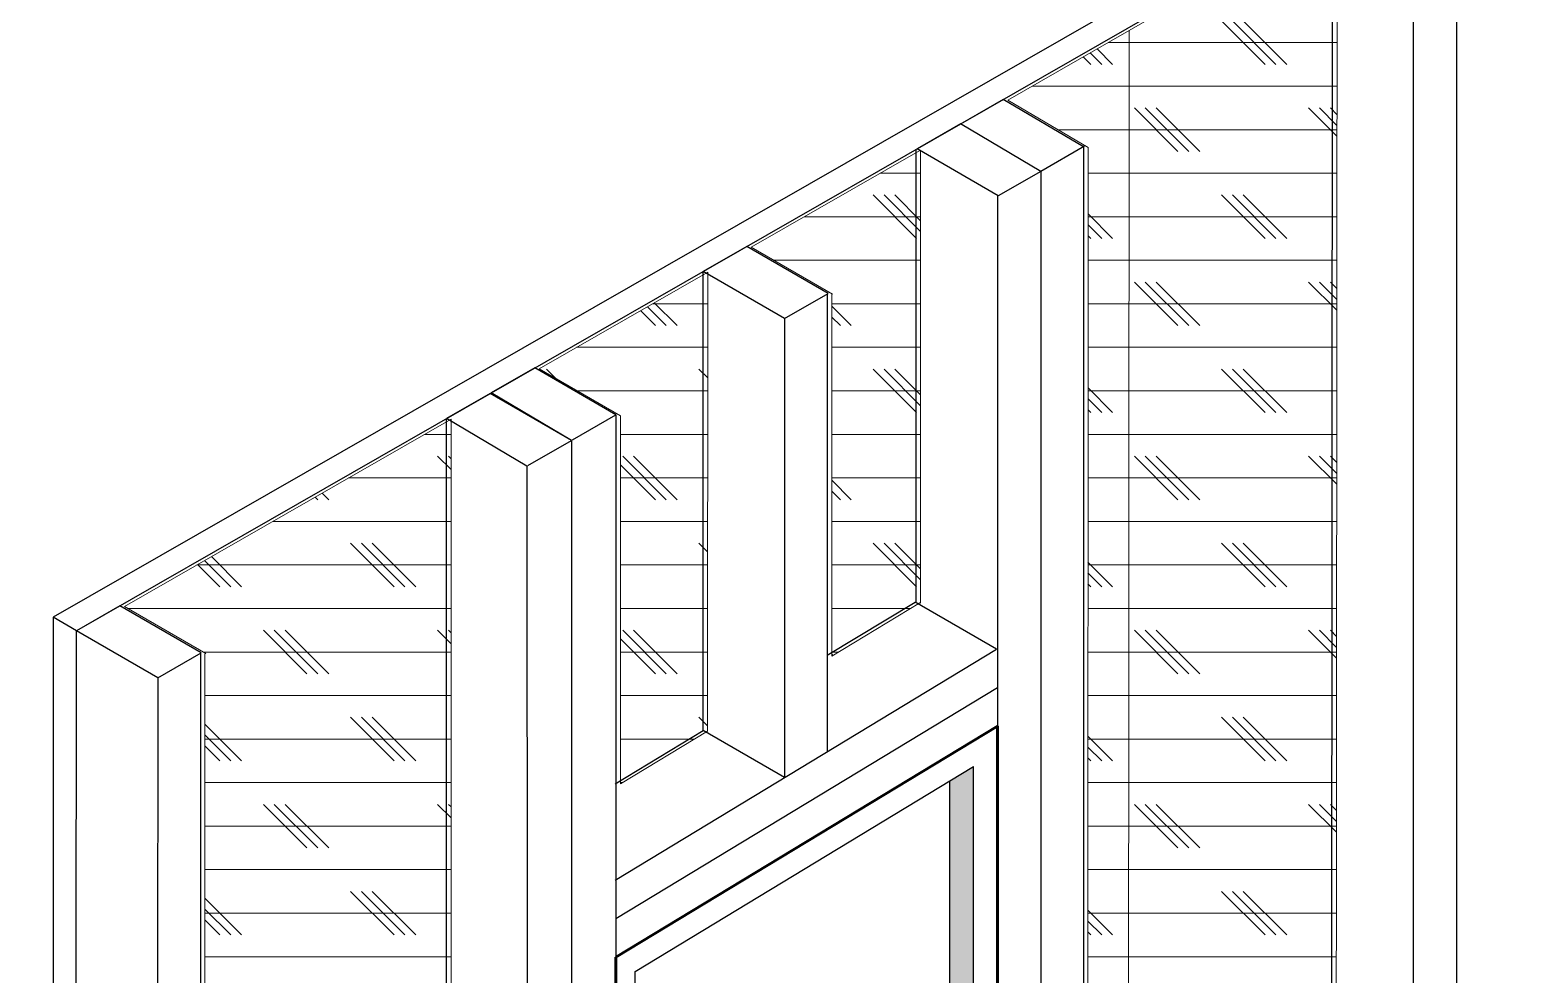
# Model space of a CAD drawing. Header units: inches. Extents: x -24 to 76, y -57 to 19.
# Drawn here: x 43.544 to 47.86, y 11.473 to 14.186 of the extents above; entities that cross this region are included whole.
import ezdxf

# ---------------------------------------------------------------- set-up
doc = ezdxf.new("R2010")
doc.units = ezdxf.units.IN
doc.header["$MEASUREMENT"] = 0
for name, color, linetype, lineweight in [('.ATI-HATCH', 7, 'Continuous', 0), ('G-ANNO-TTLB', 7, 'Continuous', 0), ('TYVEK', 7, 'Continuous', 0)]:
    doc.layers.add(name, color=color, linetype=linetype, lineweight=lineweight)

# ---------------------------------------------------------------- blocks, each defined once
blk = doc.blocks.new('Block_501')
at = {"layer": '.ATI-HATCH'}
for points, knots in [([(46.6969, 11.0733), (46.6969, 11.0733), (47.293, 10.9454), (47.293, 10.9454), (47.293, 10.9454), (47.2954, 14.5273), (47.2954, 14.5273), (47.2954, 14.5273), (46.699, 14.1852), (46.699, 14.1852), (46.699, 14.1852), (46.6969, 11.0733), (46.6969, 11.0733)], [0, 0, 0, 0, 1, 1, 1, 2, 2, 2, 3, 3, 3, 4, 4, 4, 4]), ([(45.8455, 13.429), (45.8455, 13.429), (45.8448, 12.3886), (45.8448, 12.3886), (45.8448, 12.3886), (46.0974, 12.5417), (46.0974, 12.5417), (46.0974, 12.5417), (46.0999, 12.5402), (46.0999, 12.5402), (46.0999, 12.5402), (46.0999, 13.8417), (46.0999, 13.8417), (46.0999, 13.8417), (45.614, 13.563), (45.614, 13.563), (45.614, 13.563), (45.8473, 13.428), (45.8473, 13.428), (45.8473, 13.428), (45.8455, 13.429), (45.8455, 13.429)], [0, 0, 0, 0, 1, 1, 1, 2, 2, 2, 3, 3, 3, 4, 4, 4, 5, 5, 5, 6, 6, 6, 7, 7, 7, 7]), ([(45.4884, 12.1727), (45.4884, 12.1727), (45.489, 13.4913), (45.489, 13.4913), (45.489, 13.4913), (45.0052, 13.2138), (45.0052, 13.2138), (45.0052, 13.2138), (45.2384, 13.0788), (45.2384, 13.0788), (45.2384, 13.0788), (45.2384, 12.0212), (45.2384, 12.0212), (45.2384, 12.0212), (45.4884, 12.1727), (45.4884, 12.1727)], [0, 0, 0, 0, 1, 1, 1, 2, 2, 2, 3, 3, 3, 4, 4, 4, 5, 5, 5, 5]), ([(44.7522, 13.0687), (44.7522, 13.0687), (43.8148, 12.5311), (43.8148, 12.5311), (43.8148, 12.5311), (44.0481, 12.3961), (44.0481, 12.3961), (44.0481, 12.3961), (44.0455, 12.3946), (44.0455, 12.3946), (44.0455, 12.3946), (44.0455, 6.8787), (44.0455, 6.8787), (44.0455, 6.8787), (44.642, 7.2208), (44.642, 7.2208), (44.642, 7.2208), (44.7522, 7.284), (44.7522, 7.284), (44.7522, 7.284), (44.7522, 13.0687), (44.7522, 13.0687)], [0, 0, 0, 0, 1, 1, 1, 2, 2, 2, 3, 3, 3, 4, 4, 4, 5, 5, 5, 6, 6, 6, 7, 7, 7, 7])]:
    blk.add_open_spline(points, degree=3, knots=knots, dxfattribs=at)
at = {"layer": '.ATI-HATCH', "color": 243, "lineweight": 0, "true_color": 0xcc667f}
for points in [[(47.0886, 14.0877), (47.0886, 14.0877), (46.9636, 14.2127), (46.9636, 14.2127)], [(47.1199, 14.0877), (47.1199, 14.0877), (46.9949, 14.2127), (46.9949, 14.2127)], [(47.1511, 14.0877), (47.1511, 14.0877), (47.0261, 14.2127), (47.0261, 14.2127)], [(46.699, 14.1502), (46.699, 14.1502), (47.2952, 14.1502), (47.2952, 14.1502)], [(46.6989, 14.0252), (46.6989, 14.0252), (47.2951, 14.0252), (47.2951, 14.0252)], [(46.8386, 13.8377), (46.8386, 13.8377), (46.7136, 13.9627), (46.7136, 13.9627)], [(46.8699, 13.8377), (46.8699, 13.8377), (46.7449, 13.9627), (46.7449, 13.9627)], [(46.9011, 13.8377), (46.9011, 13.8377), (46.7761, 13.9627), (46.7761, 13.9627)], [(47.295, 13.8813), (47.295, 13.8813), (47.2136, 13.9627), (47.2136, 13.9627)], [(47.295, 13.9126), (47.295, 13.9126), (47.2449, 13.9627), (47.2449, 13.9627)], [(47.295, 13.9438), (47.295, 13.9438), (47.2761, 13.9627), (47.2761, 13.9627)], [(46.6988, 13.9002), (46.6988, 13.9002), (47.295, 13.9002), (47.295, 13.9002)], [(45.984, 13.7752), (45.984, 13.7752), (46.0999, 13.7752), (46.0999, 13.7752)], [(46.6987, 13.7752), (46.6987, 13.7752), (47.2949, 13.7752), (47.2949, 13.7752)], [(46.0886, 13.5877), (46.0886, 13.5877), (45.9636, 13.7127), (45.9636, 13.7127)], [(46.0999, 13.6076), (46.0999, 13.6076), (45.9949, 13.7127), (45.9949, 13.7127)], [(46.0999, 13.6389), (46.0999, 13.6389), (46.0261, 13.7127), (46.0261, 13.7127)], [(47.0886, 13.5877), (47.0886, 13.5877), (46.9636, 13.7127), (46.9636, 13.7127)], [(47.1199, 13.5877), (47.1199, 13.5877), (46.9949, 13.7127), (46.9949, 13.7127)], [(47.1511, 13.5877), (47.1511, 13.5877), (47.0261, 13.7127), (47.0261, 13.7127)], [(45.7661, 13.6502), (45.7661, 13.6502), (46.0999, 13.6502), (46.0999, 13.6502)], [(46.6986, 13.6502), (46.6986, 13.6502), (47.2948, 13.6502), (47.2948, 13.6502)], [(45.6793, 13.5252), (45.6793, 13.5252), (46.0999, 13.5252), (46.0999, 13.5252)], [(46.6985, 13.5252), (46.6985, 13.5252), (47.2948, 13.5252), (47.2948, 13.5252)], [(46.8386, 13.3377), (46.8386, 13.3377), (46.7136, 13.4627), (46.7136, 13.4627)], [(46.8699, 13.3377), (46.8699, 13.3377), (46.7449, 13.4627), (46.7449, 13.4627)], [(46.9011, 13.3377), (46.9011, 13.3377), (46.7761, 13.4627), (46.7761, 13.4627)], [(47.2947, 13.3817), (47.2947, 13.3817), (47.2136, 13.4627), (47.2136, 13.4627)], [(47.2947, 13.4129), (47.2947, 13.4129), (47.2449, 13.4627), (47.2449, 13.4627)], [(47.2947, 13.4441), (47.2947, 13.4441), (47.2761, 13.4627), (47.2761, 13.4627)], [(45.3386, 13.3377), (45.3386, 13.3377), (45.2958, 13.3805), (45.2958, 13.3805)], [(45.3699, 13.3377), (45.3699, 13.3377), (45.3157, 13.3919), (45.3157, 13.3919)], [(45.3302, 13.4002), (45.3302, 13.4002), (45.489, 13.4002), (45.489, 13.4002)], [(45.4011, 13.3377), (45.4011, 13.3377), (45.3355, 13.4033), (45.3355, 13.4033)], [(45.8455, 13.4002), (45.8455, 13.4002), (46.0999, 13.4002), (46.0999, 13.4002)], [(45.9011, 13.3377), (45.9011, 13.3377), (45.8455, 13.3933), (45.8455, 13.3933)], [(46.6984, 13.4002), (46.6984, 13.4002), (47.2947, 13.4002), (47.2947, 13.4002)], [(45.8699, 13.3377), (45.8699, 13.3377), (45.8455, 13.3621), (45.8455, 13.3621)], [(45.1122, 13.2752), (45.1122, 13.2752), (45.4889, 13.2752), (45.4889, 13.2752)], [(45.8454, 13.2752), (45.8454, 13.2752), (46.0999, 13.2752), (46.0999, 13.2752)], [(46.6984, 13.2752), (46.6984, 13.2752), (47.2946, 13.2752), (47.2946, 13.2752)], [(45.0522, 13.1866), (45.0522, 13.1866), (45.0261, 13.2127), (45.0261, 13.2127)], [(45.4889, 13.1874), (45.4889, 13.1874), (45.4636, 13.2127), (45.4636, 13.2127)], [(46.0886, 13.0877), (46.0886, 13.0877), (45.9636, 13.2127), (45.9636, 13.2127)], [(46.0999, 13.1076), (46.0999, 13.1076), (45.9949, 13.2127), (45.9949, 13.2127)], [(46.0999, 13.1389), (46.0999, 13.1389), (46.0261, 13.2127), (46.0261, 13.2127)], [(47.0886, 13.0877), (47.0886, 13.0877), (46.9636, 13.2127), (46.9636, 13.2127)], [(47.1199, 13.0877), (47.1199, 13.0877), (46.9949, 13.2127), (46.9949, 13.2127)], [(47.1511, 13.0877), (47.1511, 13.0877), (47.0261, 13.2127), (47.0261, 13.2127)], [(45.1151, 13.1502), (45.1151, 13.1502), (45.4889, 13.1502), (45.4889, 13.1502)], [(45.8453, 13.1502), (45.8453, 13.1502), (46.0999, 13.1502), (46.0999, 13.1502)], [(46.6983, 13.1502), (46.6983, 13.1502), (47.2945, 13.1502), (47.2945, 13.1502)], [(44.6763, 13.0252), (44.6763, 13.0252), (44.7522, 13.0252), (44.7522, 13.0252)], [(45.2384, 13.0252), (45.2384, 13.0252), (45.4888, 13.0252), (45.4888, 13.0252)], [(45.8452, 13.0252), (45.8452, 13.0252), (46.0999, 13.0252), (46.0999, 13.0252)], [(46.6982, 13.0252), (46.6982, 13.0252), (47.2944, 13.0252), (47.2944, 13.0252)], [(44.7522, 12.9241), (44.7522, 12.9241), (44.7136, 12.9627), (44.7136, 12.9627)], [(44.7522, 12.9553), (44.7522, 12.9553), (44.7449, 12.9627), (44.7449, 12.9627)], [(45.3699, 12.8377), (45.3699, 12.8377), (45.2449, 12.9627), (45.2449, 12.9627)], [(45.4011, 12.8377), (45.4011, 12.8377), (45.2761, 12.9627), (45.2761, 12.9627)], [(46.8386, 12.8377), (46.8386, 12.8377), (46.7136, 12.9627), (46.7136, 12.9627)], [(46.8699, 12.8377), (46.8699, 12.8377), (46.7449, 12.9627), (46.7449, 12.9627)], [(46.9011, 12.8377), (46.9011, 12.8377), (46.7761, 12.9627), (46.7761, 12.9627)], [(47.2943, 12.882), (47.2943, 12.882), (47.2136, 12.9627), (47.2136, 12.9627)], [(47.2943, 12.9132), (47.2943, 12.9132), (47.2449, 12.9627), (47.2449, 12.9627)], [(47.2944, 12.9445), (47.2944, 12.9445), (47.2761, 12.9627), (47.2761, 12.9627)], [(45.3386, 12.8377), (45.3386, 12.8377), (45.2384, 12.9379), (45.2384, 12.9379)], [(44.4583, 12.9002), (44.4583, 12.9002), (44.7522, 12.9002), (44.7522, 12.9002)], [(45.2384, 12.9002), (45.2384, 12.9002), (45.4888, 12.9002), (45.4888, 12.9002)], [(45.8451, 12.9002), (45.8451, 12.9002), (46.0999, 12.9002), (46.0999, 12.9002)], [(45.9011, 12.8377), (45.9011, 12.8377), (45.8451, 12.8937), (45.8451, 12.8937)], [(46.6981, 12.9002), (46.6981, 12.9002), (47.2943, 12.9002), (47.2943, 12.9002)], [(44.3699, 12.8377), (44.3699, 12.8377), (44.3624, 12.8452), (44.3624, 12.8452)], [(44.4011, 12.8377), (44.4011, 12.8377), (44.3823, 12.8566), (44.3823, 12.8566)], [(45.8699, 12.8377), (45.8699, 12.8377), (45.8451, 12.8625), (45.8451, 12.8625)], [(44.2404, 12.7752), (44.2404, 12.7752), (44.7522, 12.7752), (44.7522, 12.7752)], [(45.2384, 12.7752), (45.2384, 12.7752), (45.4887, 12.7752), (45.4887, 12.7752)], [(45.8451, 12.7752), (45.8451, 12.7752), (46.0999, 12.7752), (46.0999, 12.7752)], [(46.698, 12.7752), (46.698, 12.7752), (47.2943, 12.7752), (47.2943, 12.7752)], [(44.5886, 12.5877), (44.5886, 12.5877), (44.4636, 12.7127), (44.4636, 12.7127)], [(44.6199, 12.5877), (44.6199, 12.5877), (44.4949, 12.7127), (44.4949, 12.7127)], [(44.6511, 12.5877), (44.6511, 12.5877), (44.5261, 12.7127), (44.5261, 12.7127)], [(45.4887, 12.6877), (45.4887, 12.6877), (45.4636, 12.7127), (45.4636, 12.7127)], [(46.0886, 12.5877), (46.0886, 12.5877), (45.9636, 12.7127), (45.9636, 12.7127)], [(46.0999, 12.6076), (46.0999, 12.6076), (45.9949, 12.7127), (45.9949, 12.7127)], [(46.0999, 12.6389), (46.0999, 12.6389), (46.0261, 12.7127), (46.0261, 12.7127)], [(47.0886, 12.5877), (47.0886, 12.5877), (46.9636, 12.7127), (46.9636, 12.7127)], [(47.1199, 12.5877), (47.1199, 12.5877), (46.9949, 12.7127), (46.9949, 12.7127)], [(47.1511, 12.5877), (47.1511, 12.5877), (47.0261, 12.7127), (47.0261, 12.7127)], [(44.0224, 12.6502), (44.0224, 12.6502), (44.7522, 12.6502), (44.7522, 12.6502)], [(44.0886, 12.5877), (44.0886, 12.5877), (44.0248, 12.6515), (44.0248, 12.6515)], [(44.1199, 12.5877), (44.1199, 12.5877), (44.0446, 12.6629), (44.0446, 12.6629)], [(44.1511, 12.5877), (44.1511, 12.5877), (44.0645, 12.6743), (44.0645, 12.6743)], [(45.2384, 12.6502), (45.2384, 12.6502), (45.4887, 12.6502), (45.4887, 12.6502)], [(45.845, 12.6502), (45.845, 12.6502), (46.0999, 12.6502), (46.0999, 12.6502)], [(46.6979, 12.6502), (46.6979, 12.6502), (47.2942, 12.6502), (47.2942, 12.6502)], [(43.825, 12.5252), (43.825, 12.5252), (44.7522, 12.5252), (44.7522, 12.5252)], [(45.2384, 12.5252), (45.2384, 12.5252), (45.4886, 12.5252), (45.4886, 12.5252)], [(45.8449, 12.5252), (45.8449, 12.5252), (46.0701, 12.5252), (46.0701, 12.5252)], [(46.6979, 12.5252), (46.6979, 12.5252), (47.2941, 12.5252), (47.2941, 12.5252)], [(44.3386, 12.3377), (44.3386, 12.3377), (44.2136, 12.4627), (44.2136, 12.4627)], [(44.3699, 12.3377), (44.3699, 12.3377), (44.2449, 12.4627), (44.2449, 12.4627)], [(44.4011, 12.3377), (44.4011, 12.3377), (44.2761, 12.4627), (44.2761, 12.4627)], [(44.7522, 12.4241), (44.7522, 12.4241), (44.7136, 12.4627), (44.7136, 12.4627)], [(44.7522, 12.4553), (44.7522, 12.4553), (44.7449, 12.4627), (44.7449, 12.4627)], [(45.3386, 12.3377), (45.3386, 12.3377), (45.2384, 12.4379), (45.2384, 12.4379)], [(45.3699, 12.3377), (45.3699, 12.3377), (45.2449, 12.4627), (45.2449, 12.4627)], [(45.4011, 12.3377), (45.4011, 12.3377), (45.2761, 12.4627), (45.2761, 12.4627)], [(46.8386, 12.3377), (46.8386, 12.3377), (46.7136, 12.4627), (46.7136, 12.4627)], [(46.8699, 12.3377), (46.8699, 12.3377), (46.7449, 12.4627), (46.7449, 12.4627)], [(46.9011, 12.3377), (46.9011, 12.3377), (46.7761, 12.4627), (46.7761, 12.4627)], [(47.294, 12.3823), (47.294, 12.3823), (47.2136, 12.4627), (47.2136, 12.4627)], [(47.294, 12.4136), (47.294, 12.4136), (47.2449, 12.4627), (47.2449, 12.4627)], [(47.294, 12.4448), (47.294, 12.4448), (47.2761, 12.4627), (47.2761, 12.4627)], [(44.041, 12.4002), (44.041, 12.4002), (44.7522, 12.4002), (44.7522, 12.4002)], [(45.2384, 12.4002), (45.2384, 12.4002), (45.4885, 12.4002), (45.4885, 12.4002)], [(45.8448, 12.4002), (45.8448, 12.4002), (45.8638, 12.4002), (45.8638, 12.4002)], [(45.8481, 12.3907), (45.8481, 12.3907), (45.8448, 12.3941), (45.8448, 12.3941)], [(46.6978, 12.4002), (46.6978, 12.4002), (47.294, 12.4002), (47.294, 12.4002)], [(44.0455, 12.2752), (44.0455, 12.2752), (44.7522, 12.2752), (44.7522, 12.2752)], [(45.2384, 12.2752), (45.2384, 12.2752), (45.4885, 12.2752), (45.4885, 12.2752)], [(46.6977, 12.2752), (46.6977, 12.2752), (47.2939, 12.2752), (47.2939, 12.2752)], [(44.1511, 12.0877), (44.1511, 12.0877), (44.0455, 12.1933), (44.0455, 12.1933)], [(44.5886, 12.0877), (44.5886, 12.0877), (44.4636, 12.2127), (44.4636, 12.2127)], [(44.6199, 12.0877), (44.6199, 12.0877), (44.4949, 12.2127), (44.4949, 12.2127)], [(44.6511, 12.0877), (44.6511, 12.0877), (44.5261, 12.2127), (44.5261, 12.2127)], [(45.4885, 12.1879), (45.4885, 12.1879), (45.4636, 12.2127), (45.4636, 12.2127)], [(47.0886, 12.0877), (47.0886, 12.0877), (46.9636, 12.2127), (46.9636, 12.2127)], [(47.1199, 12.0877), (47.1199, 12.0877), (46.9949, 12.2127), (46.9949, 12.2127)], [(47.1511, 12.0877), (47.1511, 12.0877), (47.0261, 12.2127), (47.0261, 12.2127)], [(44.1199, 12.0877), (44.1199, 12.0877), (44.0455, 12.1621), (44.0455, 12.1621)], [(44.0455, 12.1502), (44.0455, 12.1502), (44.7522, 12.1502), (44.7522, 12.1502)], [(44.0886, 12.0877), (44.0886, 12.0877), (44.0455, 12.1308), (44.0455, 12.1308)], [(45.2384, 12.1502), (45.2384, 12.1502), (45.4513, 12.1502), (45.4513, 12.1502)], [(46.6976, 12.1502), (46.6976, 12.1502), (47.2938, 12.1502), (47.2938, 12.1502)], [(44.0455, 12.0252), (44.0455, 12.0252), (44.7522, 12.0252), (44.7522, 12.0252)], [(45.2384, 12.0252), (45.2384, 12.0252), (45.2451, 12.0252), (45.2451, 12.0252)], [(46.6975, 12.0252), (46.6975, 12.0252), (47.2937, 12.0252), (47.2937, 12.0252)], [(44.3386, 11.8377), (44.3386, 11.8377), (44.2136, 11.9627), (44.2136, 11.9627)], [(44.3699, 11.8377), (44.3699, 11.8377), (44.2449, 11.9627), (44.2449, 11.9627)], [(44.4011, 11.8377), (44.4011, 11.8377), (44.2761, 11.9627), (44.2761, 11.9627)], [(44.7522, 11.9241), (44.7522, 11.9241), (44.7136, 11.9627), (44.7136, 11.9627)], [(44.7522, 11.9553), (44.7522, 11.9553), (44.7449, 11.9627), (44.7449, 11.9627)], [(46.8386, 11.8377), (46.8386, 11.8377), (46.7136, 11.9627), (46.7136, 11.9627)], [(46.8699, 11.8377), (46.8699, 11.8377), (46.7449, 11.9627), (46.7449, 11.9627)], [(46.9011, 11.8377), (46.9011, 11.8377), (46.7761, 11.9627), (46.7761, 11.9627)], [(47.2936, 11.8827), (47.2936, 11.8827), (47.2136, 11.9627), (47.2136, 11.9627)], [(47.2937, 11.9139), (47.2937, 11.9139), (47.2449, 11.9627), (47.2449, 11.9627)], [(47.2937, 11.9451), (47.2937, 11.9451), (47.2761, 11.9627), (47.2761, 11.9627)], [(44.0455, 11.9002), (44.0455, 11.9002), (44.7522, 11.9002), (44.7522, 11.9002)], [(46.6974, 11.9002), (46.6974, 11.9002), (47.2937, 11.9002), (47.2937, 11.9002)], [(44.0455, 11.7752), (44.0455, 11.7752), (44.7522, 11.7752), (44.7522, 11.7752)], [(46.6973, 11.7752), (46.6973, 11.7752), (47.2936, 11.7752), (47.2936, 11.7752)], [(44.5886, 11.5877), (44.5886, 11.5877), (44.4636, 11.7127), (44.4636, 11.7127)], [(44.6199, 11.5877), (44.6199, 11.5877), (44.4949, 11.7127), (44.4949, 11.7127)], [(44.6511, 11.5877), (44.6511, 11.5877), (44.5261, 11.7127), (44.5261, 11.7127)], [(47.0886, 11.5877), (47.0886, 11.5877), (46.9636, 11.7127), (46.9636, 11.7127)], [(47.1199, 11.5877), (47.1199, 11.5877), (46.9949, 11.7127), (46.9949, 11.7127)], [(47.1511, 11.5877), (47.1511, 11.5877), (47.0261, 11.7127), (47.0261, 11.7127)], [(44.1511, 11.5877), (44.1511, 11.5877), (44.0455, 11.6933), (44.0455, 11.6933)], [(44.1199, 11.5877), (44.1199, 11.5877), (44.0455, 11.6621), (44.0455, 11.6621)], [(44.0455, 11.6502), (44.0455, 11.6502), (44.7522, 11.6502), (44.7522, 11.6502)], [(44.0886, 11.5877), (44.0886, 11.5877), (44.0455, 11.6308), (44.0455, 11.6308)], [(46.6973, 11.6502), (46.6973, 11.6502), (47.2935, 11.6502), (47.2935, 11.6502)], [(44.0455, 11.5252), (44.0455, 11.5252), (44.7522, 11.5252), (44.7522, 11.5252)], [(46.6972, 11.5252), (46.6972, 11.5252), (47.2934, 11.5252), (47.2934, 11.5252)]]:
    blk.add_open_spline(points, degree=3, dxfattribs=at)
blk = doc.blocks.new('Block_502')
at = {"layer": '.ATI-HATCH'}
for points, knots in [([(46.5864, 11.097), (46.5864, 11.097), (46.6969, 11.0733), (46.6969, 11.0733), (46.6969, 11.0733), (46.699, 14.1852), (46.699, 14.1852), (46.699, 14.1852), (46.35, 13.9851), (46.35, 13.9851), (46.35, 13.9851), (46.5804, 13.8488), (46.5804, 13.8488), (46.5804, 13.8488), (46.5806, 13.849), (46.5806, 13.849), (46.5806, 13.849), (46.5799, 11.0982), (46.5799, 11.0982), (46.5821, 11.0978), (46.5843, 11.0975), (46.5864, 11.097)], [0, 0, 0, 0, 1, 1, 1, 2, 2, 2, 3, 3, 3, 4, 4, 4, 5, 5, 5, 6, 6, 6, 7, 7, 7, 7]), ([(46.58, 10.9803), (46.58, 10.9803), (46.5814, 10.9815), (46.5814, 10.9815), (46.5814, 10.9815), (46.5822, 10.9823), (46.5822, 10.9823), (46.5822, 10.9823), (46.5829, 10.983), (46.5829, 10.983), (46.5829, 10.983), (46.5836, 10.9838), (46.5836, 10.9838), (46.5836, 10.9838), (46.5843, 10.9847), (46.5843, 10.9847), (46.5843, 10.9847), (46.585, 10.9855), (46.585, 10.9855), (46.585, 10.9855), (46.5856, 10.9864), (46.5856, 10.9864), (46.5856, 10.9864), (46.5862, 10.9873), (46.5862, 10.9873), (46.5862, 10.9873), (46.5868, 10.9883), (46.5868, 10.9883), (46.5868, 10.9883), (46.5873, 10.9892), (46.5873, 10.9892), (46.5873, 10.9892), (46.5878, 10.9902), (46.5878, 10.9902), (46.5878, 10.9902), (46.5883, 10.9912), (46.5883, 10.9912), (46.5883, 10.9912), (46.5887, 10.9922), (46.5887, 10.9922), (46.5887, 10.9922), (46.5891, 10.9932), (46.5891, 10.9932), (46.5891, 10.9932), (46.5894, 10.9942), (46.5894, 10.9942), (46.5894, 10.9942), (46.5897, 10.9952), (46.5897, 10.9952), (46.5897, 10.9952), (46.59, 10.9963), (46.59, 10.9963), (46.59, 10.9963), (46.5902, 10.9973), (46.5902, 10.9973), (46.5902, 10.9973), (46.5904, 10.9984), (46.5904, 10.9984), (46.5904, 10.9984), (46.5906, 10.9995), (46.5906, 10.9995), (46.5906, 10.9995), (46.5907, 11.0005), (46.5907, 11.0005), (46.5907, 11.0005), (46.5908, 11.0016), (46.5908, 11.0016), (46.5908, 11.0016), (46.5908, 11.0027), (46.5908, 11.0027), (46.5908, 11.0027), (46.5908, 11.0037), (46.5908, 11.0037), (46.5908, 11.0037), (46.5907, 11.0048), (46.5907, 11.0048), (46.5907, 11.0048), (46.5906, 11.0058), (46.5906, 11.0058), (46.5906, 11.0058), (46.5905, 11.0069), (46.5905, 11.0069), (46.5905, 11.0069), (46.5903, 11.0079), (46.5903, 11.0079), (46.5903, 11.0079), (46.5901, 11.0089), (46.5901, 11.0089), (46.5901, 11.0089), (46.5898, 11.0099), (46.5898, 11.0099), (46.5898, 11.0099), (46.5895, 11.0109), (46.5895, 11.0109), (46.5895, 11.0109), (46.5892, 11.0119), (46.5892, 11.0119), (46.5892, 11.0119), (46.5887, 11.0133), (46.5887, 11.0133), (46.5887, 11.0133), (46.5878, 11.0152), (46.5878, 11.0152), (46.5878, 11.0152), (46.5867, 11.0169), (46.5867, 11.0169), (46.5867, 11.0169), (46.5855, 11.0185), (46.5855, 11.0185), (46.5855, 11.0185), (46.5842, 11.02), (46.5842, 11.02), (46.5842, 11.02), (46.5828, 11.0214), (46.5828, 11.0214), (46.5828, 11.0214), (46.5813, 11.0226), (46.5813, 11.0226), (46.5813, 11.0226), (46.58, 11.0235), (46.58, 11.0235), (46.58, 11.0235), (46.58, 10.9803), (46.58, 10.9803)], [0, 0, 0, 0, 1, 1, 1, 2, 2, 2, 3, 3, 3, 4, 4, 4, 5, 5, 5, 6, 6, 6, 7, 7, 7, 8, 8, 8, 9, 9, 9, 10, 10, 10, 11, 11, 11, 12, 12, 12, 13, 13, 13, 14, 14, 14, 15, 15, 15, 16, 16, 16, 17, 17, 17, 18, 18, 18, 19, 19, 19, 20, 20, 20, 21, 21, 21, 22, 22, 22, 23, 23, 23, 24, 24, 24, 25, 25, 25, 26, 26, 26, 27, 27, 27, 28, 28, 28, 29, 29, 29, 30, 30, 30, 31, 31, 31, 32, 32, 32, 33, 33, 33, 34, 34, 34, 35, 35, 35, 36, 36, 36, 37, 37, 37, 38, 38, 38, 39, 39, 39, 40, 40, 40, 41, 41, 41, 41]), ([(46.6967, 10.8804), (46.6967, 10.8804), (46.58, 10.9046), (46.58, 10.9046), (46.58, 10.9046), (46.5806, 8.3326), (46.5806, 8.3326), (46.5806, 8.3326), (46.6964, 8.399), (46.6964, 8.399), (46.6964, 8.399), (46.6964, 10.3873), (46.6964, 10.3873), (46.6964, 10.3873), (46.6967, 10.8804), (46.6967, 10.8804)], [0, 0, 0, 0, 1, 1, 1, 2, 2, 2, 3, 3, 3, 4, 4, 4, 5, 5, 5, 5])]:
    blk.add_open_spline(points, degree=3, knots=knots, dxfattribs=at)
at = {"layer": '.ATI-HATCH', "color": 243, "lineweight": 0, "true_color": 0xcc667f}
for points in [[(46.6199, 14.0877), (46.6199, 14.0877), (46.5867, 14.1208), (46.5867, 14.1208)], [(46.6511, 14.0877), (46.6511, 14.0877), (46.6066, 14.1322), (46.6066, 14.1322)], [(46.6379, 14.1502), (46.6379, 14.1502), (46.699, 14.1502), (46.699, 14.1502)], [(46.5886, 14.0877), (46.5886, 14.0877), (46.5669, 14.1095), (46.5669, 14.1095)], [(46.4199, 14.0252), (46.4199, 14.0252), (46.6989, 14.0252), (46.6989, 14.0252)], [(46.4935, 13.9002), (46.4935, 13.9002), (46.6988, 13.9002), (46.6988, 13.9002)], [(46.5806, 13.7752), (46.5806, 13.7752), (46.6987, 13.7752), (46.6987, 13.7752)], [(46.6511, 13.5877), (46.6511, 13.5877), (46.5806, 13.6582), (46.5806, 13.6582)], [(46.5806, 13.6502), (46.5806, 13.6502), (46.6986, 13.6502), (46.6986, 13.6502)], [(46.6199, 13.5877), (46.6199, 13.5877), (46.5806, 13.627), (46.5806, 13.627)], [(46.5886, 13.5877), (46.5886, 13.5877), (46.5806, 13.5958), (46.5806, 13.5958)], [(46.5806, 13.5252), (46.5806, 13.5252), (46.6985, 13.5252), (46.6985, 13.5252)], [(46.5805, 13.4002), (46.5805, 13.4002), (46.6984, 13.4002), (46.6984, 13.4002)], [(46.5805, 13.2752), (46.5805, 13.2752), (46.6984, 13.2752), (46.6984, 13.2752)], [(46.6511, 13.0877), (46.6511, 13.0877), (46.5805, 13.1584), (46.5805, 13.1584)], [(46.5805, 13.1502), (46.5805, 13.1502), (46.6983, 13.1502), (46.6983, 13.1502)], [(46.6199, 13.0877), (46.6199, 13.0877), (46.5805, 13.1271), (46.5805, 13.1271)], [(46.5886, 13.0877), (46.5886, 13.0877), (46.5804, 13.0959), (46.5804, 13.0959)], [(46.5804, 13.0252), (46.5804, 13.0252), (46.6982, 13.0252), (46.6982, 13.0252)], [(46.5804, 12.9002), (46.5804, 12.9002), (46.6981, 12.9002), (46.6981, 12.9002)], [(46.5804, 12.7752), (46.5804, 12.7752), (46.698, 12.7752), (46.698, 12.7752)], [(46.6511, 12.5877), (46.6511, 12.5877), (46.5803, 12.6585), (46.5803, 12.6585)], [(46.5803, 12.6502), (46.5803, 12.6502), (46.6979, 12.6502), (46.6979, 12.6502)], [(46.6199, 12.5877), (46.6199, 12.5877), (46.5803, 12.6273), (46.5803, 12.6273)], [(46.5886, 12.5877), (46.5886, 12.5877), (46.5803, 12.596), (46.5803, 12.596)], [(46.5803, 12.5252), (46.5803, 12.5252), (46.6979, 12.5252), (46.6979, 12.5252)], [(46.5803, 12.4002), (46.5803, 12.4002), (46.6978, 12.4002), (46.6978, 12.4002)], [(46.5802, 12.2752), (46.5802, 12.2752), (46.6977, 12.2752), (46.6977, 12.2752)], [(46.6511, 12.0877), (46.6511, 12.0877), (46.5802, 12.1586), (46.5802, 12.1586)], [(46.5802, 12.1502), (46.5802, 12.1502), (46.6976, 12.1502), (46.6976, 12.1502)], [(46.6199, 12.0877), (46.6199, 12.0877), (46.5802, 12.1274), (46.5802, 12.1274)], [(46.5886, 12.0877), (46.5886, 12.0877), (46.5802, 12.0961), (46.5802, 12.0961)], [(46.5802, 12.0252), (46.5802, 12.0252), (46.6975, 12.0252), (46.6975, 12.0252)], [(46.5801, 11.9002), (46.5801, 11.9002), (46.6974, 11.9002), (46.6974, 11.9002)], [(46.5801, 11.7752), (46.5801, 11.7752), (46.6973, 11.7752), (46.6973, 11.7752)], [(46.6511, 11.5877), (46.6511, 11.5877), (46.5801, 11.6588), (46.5801, 11.6588)], [(46.5801, 11.6502), (46.5801, 11.6502), (46.6973, 11.6502), (46.6973, 11.6502)], [(46.6199, 11.5877), (46.6199, 11.5877), (46.5801, 11.6275), (46.5801, 11.6275)], [(46.5886, 11.5877), (46.5886, 11.5877), (46.5801, 11.5963), (46.5801, 11.5963)], [(46.58, 11.5252), (46.58, 11.5252), (46.6972, 11.5252), (46.6972, 11.5252)], [(46.58, 11.4002), (46.58, 11.4002), (46.6971, 11.4002), (46.6971, 11.4002)], [(46.58, 11.2752), (46.58, 11.2752), (46.697, 11.2752), (46.697, 11.2752)], [(46.6511, 11.0877), (46.6511, 11.0877), (46.5799, 11.1589), (46.5799, 11.1589)], [(46.5799, 11.1502), (46.5799, 11.1502), (46.6969, 11.1502), (46.6969, 11.1502)], [(46.6172, 11.0904), (46.6172, 11.0904), (46.5799, 11.1276), (46.5799, 11.1276)], [(46.58, 10.9002), (46.58, 10.9002), (46.6012, 10.9002), (46.6012, 10.9002)], [(46.58, 10.7752), (46.58, 10.7752), (46.6967, 10.7752), (46.6967, 10.7752)], [(46.6511, 10.5877), (46.6511, 10.5877), (46.58, 10.6588), (46.58, 10.6588)], [(46.58, 10.6502), (46.58, 10.6502), (46.6966, 10.6502), (46.6966, 10.6502)], [(46.6199, 10.5877), (46.6199, 10.5877), (46.5801, 10.6275), (46.5801, 10.6275)], [(46.5886, 10.5877), (46.5886, 10.5877), (46.5801, 10.5963), (46.5801, 10.5963)], [(46.5801, 10.5252), (46.5801, 10.5252), (46.6965, 10.5252), (46.6965, 10.5252)], [(46.5801, 10.4002), (46.5801, 10.4002), (46.6964, 10.4002), (46.6964, 10.4002)], [(46.5801, 10.2752), (46.5801, 10.2752), (46.6964, 10.2752), (46.6964, 10.2752)], [(46.6511, 10.0877), (46.6511, 10.0877), (46.5802, 10.1587), (46.5802, 10.1587)], [(46.5802, 10.1502), (46.5802, 10.1502), (46.6964, 10.1502), (46.6964, 10.1502)], [(46.6199, 10.0877), (46.6199, 10.0877), (46.5802, 10.1274), (46.5802, 10.1274)], [(46.5886, 10.0877), (46.5886, 10.0877), (46.5802, 10.0961), (46.5802, 10.0961)], [(46.5802, 10.0252), (46.5802, 10.0252), (46.6964, 10.0252), (46.6964, 10.0252)], [(46.5802, 9.9002), (46.5802, 9.9002), (46.6964, 9.9002), (46.6964, 9.9002)], [(46.5803, 9.7752), (46.5803, 9.7752), (46.6964, 9.7752), (46.6964, 9.7752)], [(46.6511, 9.5877), (46.6511, 9.5877), (46.5803, 9.6585), (46.5803, 9.6585)], [(46.5803, 9.6502), (46.5803, 9.6502), (46.6964, 9.6502), (46.6964, 9.6502)], [(46.6199, 9.5877), (46.6199, 9.5877), (46.5803, 9.6273), (46.5803, 9.6273)], [(46.5886, 9.5877), (46.5886, 9.5877), (46.5803, 9.596), (46.5803, 9.596)], [(46.5803, 9.5252), (46.5803, 9.5252), (46.6964, 9.5252), (46.6964, 9.5252)], [(46.5804, 9.4002), (46.5804, 9.4002), (46.6964, 9.4002), (46.6964, 9.4002)], [(46.5804, 9.2752), (46.5804, 9.2752), (46.6964, 9.2752), (46.6964, 9.2752)], [(46.6511, 9.0877), (46.6511, 9.0877), (46.5804, 9.1584), (46.5804, 9.1584)], [(46.5804, 9.1502), (46.5804, 9.1502), (46.6964, 9.1502), (46.6964, 9.1502)], [(46.6199, 9.0877), (46.6199, 9.0877), (46.5804, 9.1271), (46.5804, 9.1271)], [(46.5886, 9.0877), (46.5886, 9.0877), (46.5804, 9.0959), (46.5804, 9.0959)], [(46.5805, 9.0252), (46.5805, 9.0252), (46.6964, 9.0252), (46.6964, 9.0252)], [(46.5805, 8.9002), (46.5805, 8.9002), (46.6964, 8.9002), (46.6964, 8.9002)], [(46.5805, 8.7752), (46.5805, 8.7752), (46.6964, 8.7752), (46.6964, 8.7752)], [(46.6511, 8.5877), (46.6511, 8.5877), (46.5806, 8.6583), (46.5806, 8.6583)], [(46.5806, 8.6502), (46.5806, 8.6502), (46.6964, 8.6502), (46.6964, 8.6502)], [(46.6199, 8.5877), (46.6199, 8.5877), (46.5806, 8.627), (46.5806, 8.627)], [(46.5886, 8.5877), (46.5886, 8.5877), (46.5806, 8.5958), (46.5806, 8.5958)], [(46.5806, 8.5252), (46.5806, 8.5252), (46.6964, 8.5252), (46.6964, 8.5252)], [(46.5806, 8.4002), (46.5806, 8.4002), (46.6964, 8.4002), (46.6964, 8.4002)]]:
    blk.add_open_spline(points, degree=3, dxfattribs=at)

msp = doc.modelspace()

# ---------------------------------------------------------------- hatches: boundary and pattern name
at = {"layer": 'G-ANNO-TTLB', "true_color": 0xff00ff, "transparency": 33554687}
h = msp.add_hatch(color=6, dxfattribs=at)
edge = h.paths.add_edge_path()
edge.add_spline(control_points=[(71.2893, -15.0744), (71.2893, -15.0744), (30.6016, -15.0744), (30.6016, -15.0744), (30.6016, -15.0744), (30.6016, 19.0506), (30.6016, 19.0506), (30.6016, 19.0506), (71.2893, 19.0506), (71.2893, 19.0506), (71.2893, 19.0506), (71.2893, -15.0744), (71.2893, -15.0744)], knot_values=[0, 0, 0, 0, 1, 1, 1, 2, 2, 2, 3, 3, 3, 4, 4, 4, 4], degree=3, periodic=0)
edge = h.paths.add_edge_path()
edge.add_spline(control_points=[(30.7266, 18.9256), (30.7266, 18.9256), (30.7266, -14.9494), (30.7266, -14.9494), (30.7266, -14.9494), (71.1643, -14.9494), (71.1643, -14.9494), (71.1643, -14.9494), (71.1643, 18.9256), (71.1643, 18.9256), (71.1643, 18.9256), (30.7266, 18.9256), (30.7266, 18.9256)], knot_values=[0, 0, 0, 0, 1, 1, 1, 2, 2, 2, 3, 3, 3, 4, 4, 4, 4], degree=3, periodic=0)
edge.add_line((30.7266, 18.9256), (30.7266, 18.9256))
at = {"layer": 'TYVEK', "true_color": 0xff0000, "transparency": 33554687}
h = msp.add_hatch(color=1, dxfattribs=at)
edge = h.paths.add_edge_path()
edge.add_spline(control_points=[(46.2522, 12.0718), (46.2522, 12.0718), (46.184, 12.0305), (46.184, 12.0305), (46.184, 12.0305), (46.184, 9.8846), (46.184, 9.8846), (46.184, 9.8846), (46.2522, 9.8456), (46.2522, 9.8456), (46.2522, 9.8456), (46.2522, 12.0718), (46.2522, 12.0718)], knot_values=[0, 0, 0, 0, 1, 1, 1, 2, 2, 2, 3, 3, 3, 4, 4, 4, 4], degree=3, periodic=0)
edge = h.paths.add_edge_path()
edge.add_spline(control_points=[(46.184, 9.8846), (46.184, 9.8846), (45.2805, 9.3371), (45.2805, 9.3371), (45.2805, 9.3371), (45.2805, 9.2567), (45.2805, 9.2567), (45.2805, 9.2567), (46.2522, 9.8456), (46.2522, 9.8456), (46.2522, 9.8456), (46.184, 9.8846), (46.184, 9.8846)], knot_values=[0, 0, 0, 0, 1, 1, 1, 2, 2, 2, 3, 3, 3, 4, 4, 4, 4], degree=3, periodic=0)
edge.add_line((46.184, 9.8846), (46.184, 9.8846))

# ---------------------------------------------------------------- linework, layer by layer
at = {"layer": 'G-ANNO-TTLB'}
for points in [[(71.2893, -15.0744), (71.2893, -15.0744), (30.6016, -15.0744), (30.6016, -15.0744), (30.6016, -15.0744), (30.6016, 19.0506), (30.6016, 19.0506), (30.6016, 19.0506), (71.2893, 19.0506), (71.2893, 19.0506), (71.2893, 19.0506), (71.2893, -15.0744), (71.2893, -15.0744)], [(30.7266, 18.9256), (30.7266, 18.9256), (30.7266, -14.9494), (30.7266, -14.9494), (30.7266, -14.9494), (71.1643, -14.9494), (71.1643, -14.9494), (71.1643, -14.9494), (71.1643, 18.9256), (71.1643, 18.9256), (71.1643, 18.9256), (30.7266, 18.9256), (30.7266, 18.9256)]]:
    msp.add_open_spline(points, degree=3, knots=[0, 0, 0, 0, 1, 1, 1, 2, 2, 2, 3, 3, 3, 4, 4, 4, 4], dxfattribs=at)
at = {"layer": 'TYVEK', "color": 18, "lineweight": 25, "true_color": 0x000000}
for p, q in [((47.3411, 14.6399), (43.6102, 12.5002)), ((43.6102, 12.5002), (43.6102, 6.6893))]:
    msp.add_line(p, q, dxfattribs=at)
at = {"layer": 'TYVEK', "color": 33, "lineweight": 25, "true_color": 0xcc9966}
for p, q in [((47.4079, 14.6012), (43.677, 12.4615)), ((47.2802, 10.9475), (47.2826, 14.5297)), ((47.6383, 14.4648), (47.6383, 10.8409)), ((47.6383, 14.4648), (47.6383, 10.8409)), ((47.5134, 14.3931), (47.5134, 10.8806)), ((46.3371, 13.9872), (46.2121, 13.9155)), ((46.5678, 13.8508), (46.3371, 13.9872)), ((46.2147, 13.917), (46.0897, 13.8453)), ((46.4454, 13.7806), (46.2147, 13.917)), ((46.0871, 12.9014), (46.0871, 13.8439)), ((46.323, 13.7104), (46.0897, 13.8453)), ((46.5704, 13.8526), (46.4454, 13.7806)), ((46.5678, 13.8508), (46.5671, 11.1003)), ((46.4454, 13.7806), (46.323, 13.7104)), ((46.4454, 13.7806), (46.4454, 11.0394)), ((46.3204, 13.7089), (46.3204, 7.9241)), ((46.0871, 12.5423), (46.0871, 13.5751)), ((45.4756, 12.1748), (45.4762, 13.4934)), ((45.7095, 13.3584), (45.4762, 13.4934)), ((45.8319, 13.4286), (45.832, 12.1143)), ((45.7095, 13.3584), (45.7089, 12.0398)), ((45.0977, 13.0076), (44.8673, 13.1443)), ((45.2256, 13.0809), (45.2256, 7.2812)), ((44.7394, 7.2707), (44.7394, 13.0709)), ((44.9698, 12.9342), (44.7394, 13.0709)), ((45.0977, 13.0076), (45.0977, 7.2041)), ((44.9698, 12.9342), (44.9727, 7.1317)), ((45.832, 12.3907), (46.0846, 12.5438)), ((46.3179, 12.4088), (46.0846, 12.5438)), ((43.677, 12.4615), (43.6102, 12.5002)), ((43.6744, 6.6522), (43.677, 12.4615)), ((43.9103, 12.3265), (43.677, 12.4615)), ((44.0327, 12.3967), (44.0327, 6.5896)), ((45.2231, 11.7453), (46.3179, 12.4088)), ((43.9103, 12.3265), (43.9077, 6.5171)), ((45.2256, 11.6351), (46.3204, 12.2986)), ((45.2231, 12.0217), (45.4756, 12.1748)), ((45.2256, 11.5235), (46.3204, 12.187)), ((45.7089, 12.0398), (45.4757, 12.1748))]:
    msp.add_line(p, q, dxfattribs=at)
at = {"layer": 'TYVEK', "color": 191, "lineweight": 25, "true_color": 0xbf7fff}
for p, q in [((45.2805, 11.483), (46.2522, 12.0718)), ((46.2522, 9.8456), (46.2522, 12.0718)), ((46.184, 9.8846), (46.184, 12.0305)), ((45.2805, 9.2567), (45.2805, 11.483))]:
    msp.add_line(p, q, dxfattribs=at)
at = {"layer": 'TYVEK', "color": 33, "lineweight": 25, "true_color": 0xcc9966}
for points in [[(45.7095, 13.3584), (45.8345, 13.4301), (45.6012, 13.5651), (45.4762, 13.4934)], [(45.1006, 13.0093), (45.2256, 13.0809), (44.9923, 13.216), (44.8673, 13.1443)], [(44.9727, 12.9359), (45.0977, 13.0076), (44.8644, 13.1426), (44.7394, 13.0709)], [(43.9103, 12.3265), (44.0353, 12.3982), (43.802, 12.5332), (43.677, 12.4615)]]:
    msp.add_lwpolyline(points, dxfattribs=at)
at = {"layer": 'TYVEK', "color": 18, "lineweight": 60, "true_color": 0x000000}
msp.add_lwpolyline([(45.2256, 11.5235), (46.3204, 12.187), (46.3204, 9.8066), (45.2256, 9.1431), (45.2256, 11.5235)], dxfattribs=at)
at = {"layer": 'TYVEK'}
msp.add_open_spline([(46.2522, 12.0718), (46.2522, 12.0718), (46.184, 12.0305), (46.184, 12.0305), (46.184, 12.0305), (46.184, 9.8846), (46.184, 9.8846), (46.184, 9.8846), (46.2522, 9.8456), (46.2522, 9.8456), (46.2522, 9.8456), (46.2522, 12.0718), (46.2522, 12.0718)], degree=3, knots=[0, 0, 0, 0, 1, 1, 1, 2, 2, 2, 3, 3, 3, 4, 4, 4, 4], dxfattribs=at)

# ---------------------------------------------------------------- block references
at = {"layer": '.ATI-HATCH'}
for name in ['Block_501', 'Block_502']:
    msp.add_blockref(name, (0, 0), dxfattribs=at)

doc.saveas('drawing.dxf')
